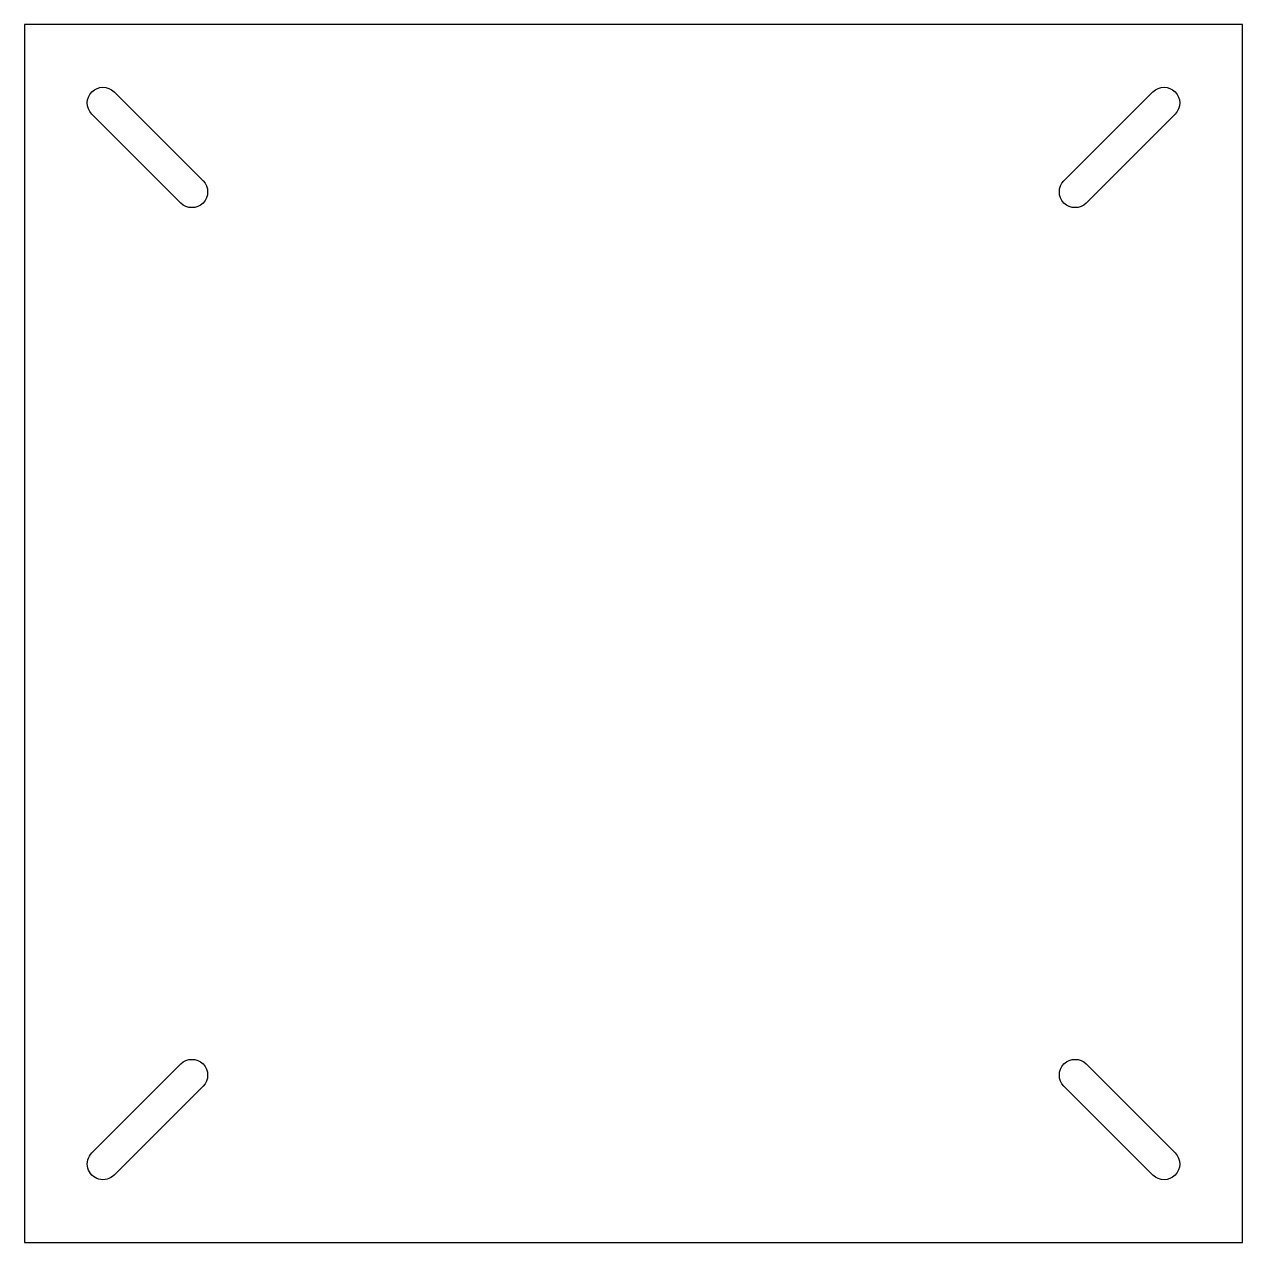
# Model space of a CAD drawing. Header units: millimetres. Extents: x -155 to 0, y 0 to 155.
import ezdxf

# ---------------------------------------------------------------- set-up
doc = ezdxf.new("R2010")
doc.units = ezdxf.units.MM

msp = doc.modelspace()

# ---------------------------------------------------------------- linework, layer by layer
msp.add_lwpolyline([(0, 0), (0, 155), (-155, 155), (-155, 0)], close=True)
for points in [[(-132.27, 135.1, -1), (-135.1, 132.27), (-146.41, 143.59, -1), (-143.59, 146.41)], [(-22.73, 135.1), (-11.41, 146.41, -1), (-8.59, 143.59), (-19.9, 132.27, -1)], [(-146.41, 11.41), (-135.1, 22.73, -1), (-132.27, 19.9), (-143.59, 8.59, -1)], [(-11.41, 8.59), (-22.73, 19.9, -1), (-19.9, 22.73), (-8.59, 11.41, -1)]]:
    msp.add_lwpolyline(points, format="xyb", close=True)

doc.saveas('drawing.dxf')
